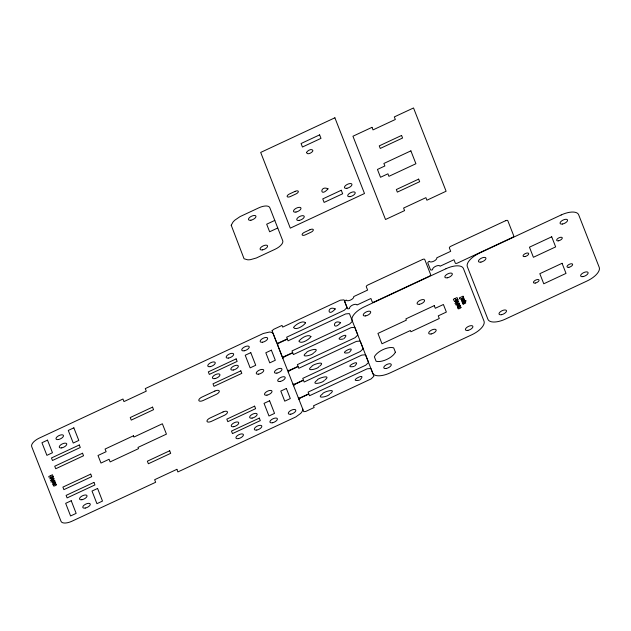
<?xml version="1.0" encoding="UTF-8"?>
<svg xmlns="http://www.w3.org/2000/svg" width="631" height="631" viewBox="0 0 631 631"><rect width="100%" height="100%" fill="white"/><g stroke="black" fill="none" stroke-linecap="round" stroke-linejoin="round"><path stroke-width="0.95" d="M282.822 358.353L284.376 356.783L292.752 352.871L293.415 354.559L351.057 327.647L354.575 327.339A2.871 1.262 -25.9 0 1 354.993 327.805L357.619 334.509A2.871 1.262 -25.9 0 1 357.643 335.164L355.016 337.727L297.375 364.647L298.037 366.335L289.668 370.247L287.555 370.397M288.193 372.077L289.747 370.507L298.124 366.595L298.786 368.291L356.42 341.371L359.938 341.063A2.871 1.262 -25.9 0 1 360.356 341.529L362.991 348.233A2.871 1.262 -25.9 0 1 363.014 348.888L360.38 351.451L302.746 378.371L303.408 380.067L295.032 383.971L292.918 384.121M293.565 385.801L295.119 384.232L303.487 380.319L304.158 382.015L361.792 355.095L365.31 354.788A2.871 1.262 -25.9 0 1 365.728 355.261L368.354 361.957A2.871 1.262 -25.9 0 1 368.386 362.62L365.751 365.183L308.117 392.096L308.78 393.791L300.403 397.704L298.289 397.845M298.928 399.526L300.482 397.956L308.859 394.044L309.521 395.74L367.155 368.82L370.673 368.512A2.871 1.262 -25.9 0 1 371.091 368.985L373.726 375.69A2.871 1.262 -25.9 0 1 373.749 376.344L371.115 378.908L313.481 405.82L314.143 407.516L305.767 411.428L303.779 411.688L273.199 333.831A10.585 4.654 -25.9 0 0 272.292 332.766A10.837 4.772 -25.9 0 0 269.421 332.056L263.261 333.499L145.28 388.593L146.282 391.165L123.968 401.584L122.966 399.021L39.296 438.095A10.206 4.488 -25.9 0 0 31.692 446.606L61.033 521.34A10.23 4.504 -25.9 0 0 71.926 521.23L155.652 482.273L154.642 479.71L176.956 469.29M461.632 300.561L463.012 299.977A1.065 0.465 -25.9 0 1 463.067 300.159A1.538 0.678 -25.9 0 0 463.186 300.506L464.219 300.151M456.844 304.773L456.986 304.607A2.051 0.899 -25.9 0 1 457.349 304.3L457.641 304.11A6.294 2.769 -25.9 0 1 458.185 303.858A1.396 0.615 -25.9 0 1 459.179 303.629A1.144 0.505 -25.9 0 1 459.494 303.748A2.09 0.923 -25.9 0 1 459.605 303.992M53.54 478.692L53.461 477.904L50.937 478.968M55.228 482.999C56.482 481.406 53.043 482.747 52.625 483.275M458.114 301.492C459.321 299.851 455.976 301.318 455.511 301.768M459.794 305.806C461.08 304.221 457.578 305.554 457.191 306.082M464.361 302.249L464.96 301.681A1.215 0.536 -25.9 0 0 465.086 301.31A1.514 0.663 -25.9 0 0 463.596 301.358A1.514 0.663 -25.9 0 0 462.349 302.478M314.348 352.437C321.526 346.395 306.358 350.907 306.477 352.713C298.66 358.455 312.944 355.292 313.583 352.863M343.99 338.595C352.145 329.989 330.486 341.197 343.225 339.021M319.712 366.169C326.897 360.127 311.722 364.631 311.848 366.437C304.032 372.18 318.308 369.017 318.955 366.595M349.353 352.319C357.509 343.714 335.858 354.922 348.596 352.745M325.083 379.894C332.261 373.852 317.093 378.355 317.212 380.162C309.395 385.904 323.679 382.741 324.318 380.319M354.725 366.043C362.88 357.438 341.229 368.646 353.959 366.477M330.447 393.618C337.632 387.576 322.457 392.08 322.583 393.886C314.766 399.628 329.051 396.465 329.69 394.044M360.088 379.775C368.212 371.138 346.6 382.386 359.331 380.201M274.793 220.416L266.676 224.202L269.634 231.774L277.75 227.988M49.723 478.834L53.343 476.823M51.245 479.765L53.935 478.503M54.085 478.897L50.362 480.633L54.629 480.254L50.866 482.013M52.933 484.072L55.623 482.818M53.099 484.49L55.788 483.236M454.288 301.634L457.901 299.575M455.819 302.565L458.508 301.31M458.658 301.697L454.935 303.44L459.202 303.061L455.44 304.812M462.042 301.657L464.731 300.403M462.752 303.472L465.441 302.217M457.507 306.871L460.196 305.617M465.757 303.022L464.1 303.795A1.672 0.734 -25.9 0 1 463.225 304.118M457.672 307.297L460.362 306.043M465.102 300.679C468.107 299.993 463.335 303.913 462.594 303.069A3.739 1.648 -25.9 0 1 462.231 302.517M462.57 300.955L462.042 301.058M462.46 298.329L462.902 299.457A4.89 2.153 -25.9 0 1 462.349 299.678A1.38 0.607 -25.9 0 1 461.229 299.197L461.387 299.023A2.051 0.899 -25.9 0 1 461.742 298.723L462.042 298.526A6.294 2.769 -25.9 0 1 462.586 298.274A1.396 0.615 -25.9 0 1 463.572 298.045A1.144 0.505 -25.9 0 1 463.888 298.163A2.09 0.923 -25.9 0 1 464.006 298.416A1.112 0.489 -25.9 0 1 463.698 298.976A4.961 2.185 -25.9 0 1 463.312 299.26M459.589 298.463L459.36 297.887L463.075 296.152L463.32 296.838M457.491 298.755L457.025 297.564L453.358 299.275L453.807 300.427M458.067 303.913L458.508 305.041A4.89 2.153 -25.9 0 1 457.948 305.254A1.38 0.607 -25.9 0 1 456.828 304.773M455.132 298.455L455.424 299.212M52.917 475.955L52.452 474.764L48.784 476.476L49.234 477.628M53.493 481.106L53.935 482.234A4.89 2.153 -25.9 0 1 53.375 482.455M50.559 475.656L50.859 476.413M176.877 469.377L177.879 471.941L295.884 416.902L300.64 413.423A11.121 4.89 -25.9 0 0 302.273 411.175L302.659 410.103A10.435 4.591 -25.9 0 0 302.58 408.667M53.745 485.239A1.577 0.694 -25.9 0 1 55.512 484.253A1.577 0.694 -25.9 0 1 56.427 484.766M53.525 485.263A1.53 0.67 -25.9 0 0 53.753 486.004A1.53 0.67 -25.9 0 0 55.331 485.586L55.544 485.476A1.325 0.584 -25.9 0 0 56.317 484.797M53.083 484.805A0.931 0.41 -25.9 0 1 53.525 484.316M53.375 484.923A1.002 0.442 -25.9 0 1 53.193 484.853M54.337 482.029A4.961 2.185 -25.9 0 0 54.716 481.753A1.112 0.489 -25.9 0 0 55.023 481.193A2.09 0.923 -25.9 0 0 54.921 480.94A1.144 0.505 -25.9 0 0 54.605 480.83A1.396 0.615 -25.9 0 0 53.611 481.051A6.294 2.769 -25.9 0 0 53.067 481.303L52.775 481.492A2.051 0.899 -25.9 0 0 52.412 481.8L52.302 481.934A1.38 0.607 -25.9 0 0 53.375 482.47M53.414 476.728A1.436 0.631 -25.9 0 0 51.774 476.87A2.09 0.923 -25.9 0 0 50.803 477.43A1.12 0.497 -25.9 0 0 51.016 478.227M458.319 308.038A1.577 0.694 -25.9 0 1 460.086 307.06A1.577 0.694 -25.9 0 1 460.993 307.565M458.09 308.062A1.53 0.67 -25.9 0 0 458.327 308.804A1.53 0.67 -25.9 0 0 459.904 308.385L460.109 308.283A1.325 0.584 -25.9 0 0 460.89 307.597M457.656 307.605A0.931 0.41 -25.9 0 1 458.098 307.116M457.948 307.731A1.002 0.442 -25.9 0 1 457.767 307.66M458.911 304.836A4.961 2.185 -25.9 0 0 459.289 304.552A1.112 0.489 -25.9 0 0 459.589 304M456.347 299.678A1.436 0.631 -25.9 0 1 457.988 299.528M456.339 299.67A2.09 0.923 -25.9 0 0 455.377 300.238A1.12 0.497 -25.9 0 0 455.582 301.034M463.233 304.095A1.104 0.489 -25.9 0 1 463.186 303.298M461.979 301.074A1.696 0.749 -25.9 0 1 461.671 300.553M464.479 299.733A1.002 0.442 -25.9 0 1 464.345 300.025M463.738 299.252A1.404 0.615 -25.9 0 1 464.369 299.757M463.501 296.767A2.248 0.986 -25.9 0 1 461.679 298.542A2.248 0.986 -25.9 0 1 459.407 298.558M272.095 330.723L276.82 342.941L278.247 343.043L287.302 338.886L286.64 337.199L344.274 310.278L346.908 307.715A2.871 1.262 -25.9 0 0 346.884 307.06L344.25 300.356A2.871 1.262 -25.9 0 0 343.832 299.883L340.314 300.198L282.68 327.11L282.018 325.422L273.641 329.335L272.095 330.723M277.466 344.447L282.183 356.665L283.619 356.767L292.674 352.611L292.011 350.923L349.645 324.003L352.279 321.439A2.871 1.262 -25.9 0 0 352.256 320.785L349.621 314.08A2.871 1.262 -25.9 0 0 349.203 313.607L345.685 313.922L288.051 340.835L287.389 339.147L279.012 343.059L277.466 344.447M231.222 225.243L244.063 258.773L247.66 259.806A14.513 6.381 -25.9 0 0 250.452 259.649L256.304 258.008L275.1 249.253A10.238 4.504 -25.9 0 0 282.735 240.719L269.808 207.678A10.238 4.504 -25.9 0 0 258.891 207.804L240.103 216.583L234.977 220.069A14.513 6.381 -25.9 0 0 232.942 222.167L231.222 225.243M305.546 322.82C303.803 325.919 295.418 330.865 293.494 327.434C295.694 324.46 302.825 319.956 305.546 322.82M310.917 336.544C309.174 339.644 300.782 344.589 298.865 341.158C301.066 338.184 308.196 333.681 310.917 336.544M335.25 308.945C327.047 318.339 327.039 304.986 335.25 308.945M340.622 322.67C332.419 332.072 332.411 318.71 340.622 322.67M306.469 152.544C307.179 155.352 312.187 152.765 312.96 150.746C312.25 147.954 307.329 150.549 306.469 152.544M328.017 188.843C319.807 198.237 319.814 184.875 328.017 188.843M334.887 117.792L260.69 152.426L290.299 228.138L364.497 193.512L334.887 117.792M319.625 134.868L301.074 143.521L302.446 147.023L320.998 138.363L319.625 134.868M372.006 127.336L352.942 136.233L385.517 219.509L404.581 210.612L403.588 208.072L425.901 197.661L426.903 200.224L446.101 191.232L413.526 107.956L394.32 116.916L395.329 119.488L373.016 129.899L372.006 127.336M401.568 135.452L379.255 145.871L380.256 148.435L402.578 138.015L401.568 135.452M295.032 191.39L289.463 193.985A3.068 1.349 -25.9 0 0 287.176 196.549A3.068 1.349 -25.9 0 0 290.449 196.509L296.018 193.914A3.068 1.349 -25.9 0 0 298.305 191.351A3.068 1.349 -25.9 0 0 295.032 191.39M410.884 150.864L383.885 163.461L384.871 165.985L377.448 169.447L380.509 177.272L387.931 173.809L388.917 176.333L415.916 163.737L410.884 150.864M341.292 190.254L322.741 198.915L324.113 202.417L342.657 193.756L341.292 190.254M310.01 229.7L304.45 232.295A3.068 1.349 -25.9 0 0 302.162 234.858A3.068 1.349 -25.9 0 0 305.436 234.819L310.996 232.224A3.068 1.349 -25.9 0 0 313.291 229.668A3.068 1.349 -25.9 0 0 310.01 229.7M418.653 179.125L396.339 189.545L397.341 192.108L419.662 181.696L418.653 179.125M422.549 259.475L367.826 285.023A2.051 0.899 -25.9 0 0 366.295 286.726L367.613 290.094L353.699 296.586A4.094 1.798 -25.9 0 1 350.647 300.001A4.094 1.798 -25.9 0 1 346.277 300.048A2.051 0.899 -25.9 0 0 344.755 301.752L347.389 308.488A2.051 0.899 -25.9 0 0 349.574 308.464A4.094 1.798 -25.9 0 1 352.619 305.049A4.094 1.798 -25.9 0 1 356.988 304.994L370.902 298.502L372.219 301.87A2.051 0.899 -25.9 0 0 374.404 301.847L429.127 276.307A2.051 0.899 -25.9 0 0 430.65 274.595L424.726 259.451A2.051 0.899 -25.9 0 0 422.549 259.475M505.62 220.708L450.897 246.248A2.051 0.899 -25.9 0 0 449.375 247.951L450.684 251.319L436.778 257.811A4.094 1.798 -25.9 0 1 433.726 261.226A4.094 1.798 -25.9 0 1 429.356 261.273A2.051 0.899 -25.9 0 0 427.826 262.985L430.46 269.713A2.051 0.899 -25.9 0 0 432.645 269.689A4.094 1.798 -25.9 0 1 435.698 266.274A4.094 1.798 -25.9 0 1 440.067 266.227L453.981 259.727L455.29 263.095A2.051 0.899 -25.9 0 0 457.475 263.072L512.198 237.532A2.051 0.899 -25.9 0 0 513.729 235.82L507.805 220.684A2.051 0.899 -25.9 0 0 505.62 220.708M47.506 440.138L41.946 442.733L46.899 455.345L52.468 452.742L47.506 440.138M73.843 427.834L68.282 430.429L73.235 443.041L78.804 440.438L73.843 427.834M236.152 358.897L208.325 371.88L209.311 374.404L237.138 361.421L236.152 358.897M250.783 352.65L245.214 355.245L250.152 367.865L255.721 365.27L250.783 352.65M271.377 350.166L265.809 352.761L269.76 362.857L275.321 360.262L271.377 350.166M445.959 268.743L364.339 306.84A16.382 7.209 -25.9 0 0 352.137 320.493L372.7 373.079A16.382 7.209 -25.9 0 0 390.171 372.882L471.791 334.785A16.382 7.209 -25.9 0 0 484.001 321.124L463.438 268.546A16.382 7.209 -25.9 0 0 445.959 268.743M561.188 214.966L479.568 253.063A16.382 7.209 -25.9 0 0 467.358 266.716L487.921 319.294A16.382 7.209 -25.9 0 0 505.392 319.105L587.019 281.008A16.382 7.209 -25.9 0 0 599.221 267.347L578.659 214.769A16.382 7.209 -25.9 0 0 561.188 214.966M152.552 407.121L130.238 417.541L131.24 420.104L153.554 409.685L152.552 407.121M79.293 444.973L51.474 457.964L52.468 460.488L80.287 447.489L79.293 444.973M240.821 370.839L213.002 383.829L213.988 386.353L241.815 373.363L240.821 370.839M214.879 391.046L201.888 397.12A4.094 1.798 -25.9 0 0 198.844 400.527A4.094 1.798 -25.9 0 0 203.221 400.472L216.196 394.407A4.094 1.798 -25.9 0 0 219.249 390.991A4.094 1.798 -25.9 0 0 214.863 391.046M82.543 453.232L54.723 466.23L55.717 468.754L83.537 455.756L82.543 453.232M551.707 236.799L529.448 247.186L533.4 257.282L555.659 246.895L551.707 236.799M133.456 435.792L105.077 449.043L106.126 451.701L98.01 455.495L100.976 463.059L109.092 459.273L110.133 461.908L138.512 448.657L138.015 447.403L166.442 434.128L162.372 423.772L133.953 437.046L133.456 435.792M434.254 305.641L405.875 318.892L406.364 320.146L377.937 333.413L381.992 343.777L410.418 330.51L410.907 331.764L439.286 318.513L438.253 315.855L446.362 312.069L443.404 304.497L435.287 308.283L434.254 305.641M90.722 474.133L62.895 487.108L63.881 489.64L91.708 476.657L90.722 474.133M286.364 388.475L280.795 391.07L284.747 401.166L290.307 398.571L286.364 388.475M254.632 406.151L226.813 419.142L227.799 421.666L255.626 408.675L254.632 406.151M562.071 263.301L539.813 273.688L543.764 283.784L566.023 273.397L562.071 263.301M93.948 482.407L66.113 495.39L67.099 497.914L94.926 484.939L93.948 482.407M269.603 400.772L264.042 403.367L268.98 415.987L274.54 413.392L269.603 400.772M169.684 450.771L147.37 461.19L148.38 463.753L170.693 453.334L169.684 450.771M71.24 500.746L65.671 503.341L70.585 515.969L76.154 513.374L71.24 500.746M97.584 488.457L92.016 491.052L96.929 503.68L102.498 501.085L97.584 488.457M259.309 418.101L231.482 431.083L232.468 433.607L260.295 420.625L259.309 418.101M223.051 411.948L210.068 417.998A4.094 1.798 -25.9 0 0 207.015 421.413A4.094 1.798 -25.9 0 0 211.385 421.366L224.368 415.316A4.094 1.798 -25.9 0 0 227.42 411.901A4.094 1.798 -25.9 0 0 223.051 411.948M395.392 352.208L393.681 347.839A11.934 5.245 -25.9 0 0 382.993 349.613A11.934 5.245 -25.9 0 0 374.364 356.815L376.1 361.255A11.934 5.245 -25.9 0 0 386.827 359.418A11.934 5.245 -25.9 0 0 395.392 352.208M214.903 378.6A4.094 1.798 -25.9 0 0 219.904 374.546A4.094 1.798 -25.9 0 0 213.767 375.682A4.094 1.798 -25.9 0 0 214.903 378.6M233.312 370.011A4.094 1.798 -25.9 0 0 238.305 365.956A4.094 1.798 -25.9 0 0 232.169 367.092A4.094 1.798 -25.9 0 0 233.312 370.011M258.734 374.128A4.094 1.798 -25.9 0 0 263.726 370.074A4.094 1.798 -25.9 0 0 257.59 371.209A4.094 1.798 -25.9 0 0 258.734 374.128M244.229 350.789A4.094 1.798 -25.9 0 0 249.221 346.734A4.094 1.798 -25.9 0 0 243.085 347.87A4.094 1.798 -25.9 0 0 244.229 350.789M272.379 422.77A4.094 1.798 -25.9 0 0 277.372 418.716A4.094 1.798 -25.9 0 0 271.243 419.852A4.094 1.798 -25.9 0 0 272.379 422.77M238.384 438.632A4.094 1.798 -25.9 0 0 243.385 434.578A4.094 1.798 -25.9 0 0 237.248 435.721A4.094 1.798 -25.9 0 0 238.384 438.632M256.793 430.042A4.094 1.798 -25.9 0 0 261.786 425.988A4.094 1.798 -25.9 0 0 255.65 427.132A4.094 1.798 -25.9 0 0 256.793 430.042M252.116 418.101A4.094 1.798 -25.9 0 0 257.109 414.039A4.094 1.798 -25.9 0 0 250.98 415.182A4.094 1.798 -25.9 0 0 252.116 418.101M233.715 426.69A4.094 1.798 -25.9 0 0 238.707 422.628A4.094 1.798 -25.9 0 0 232.571 423.772A4.094 1.798 -25.9 0 0 233.715 426.69M210.233 366.65A4.094 1.798 -25.9 0 0 215.226 362.596A4.094 1.798 -25.9 0 0 209.09 363.74A4.094 1.798 -25.9 0 0 210.233 366.65M228.635 358.061A4.094 1.798 -25.9 0 0 233.628 354.007A4.094 1.798 -25.9 0 0 227.499 355.15A4.094 1.798 -25.9 0 0 228.635 358.061M266.984 395.148A4.094 1.798 -25.9 0 0 271.977 391.094A4.094 1.798 -25.9 0 0 265.84 392.23A4.094 1.798 -25.9 0 0 266.984 395.148M58.446 439.531A4.094 1.798 -25.9 0 0 63.447 435.477A4.094 1.798 -25.9 0 0 57.311 436.62A4.094 1.798 -25.9 0 0 58.446 439.531M61.728 447.876A4.094 1.798 -25.9 0 0 66.72 443.822A4.094 1.798 -25.9 0 0 60.584 444.965A4.094 1.798 -25.9 0 0 61.728 447.876M85.248 508.065A4.094 1.798 -25.9 0 0 90.249 504.011A4.094 1.798 -25.9 0 0 84.112 505.147A4.094 1.798 -25.9 0 0 85.248 508.065M81.998 499.713A4.094 1.798 -25.9 0 0 86.999 495.658A4.094 1.798 -25.9 0 0 80.863 496.794A4.094 1.798 -25.9 0 0 81.998 499.713M262.63 342.199A4.094 1.798 -25.9 0 0 267.623 338.145A4.094 1.798 -25.9 0 0 261.494 339.281A4.094 1.798 -25.9 0 0 262.63 342.199M290.781 414.181A4.094 1.798 -25.9 0 0 295.781 410.126A4.094 1.798 -25.9 0 0 289.645 411.262A4.094 1.798 -25.9 0 0 290.781 414.181M280.196 381.447A4.094 1.798 -25.9 0 0 285.188 377.393A4.094 1.798 -25.9 0 0 279.052 378.529A4.094 1.798 -25.9 0 0 280.196 381.447M276.93 373.102A4.094 1.798 -25.9 0 0 281.923 369.04A4.094 1.798 -25.9 0 0 275.786 370.184A4.094 1.798 -25.9 0 0 276.93 373.102M419.544 304.284A4.094 1.798 -25.9 0 0 424.545 300.23A4.094 1.798 -25.9 0 0 418.408 301.373A4.094 1.798 -25.9 0 0 419.544 304.284M431.154 333.965A4.094 1.798 -25.9 0 0 436.147 329.91A4.094 1.798 -25.9 0 0 430.019 331.046A4.094 1.798 -25.9 0 0 431.154 333.965M558.506 240.805A3.068 1.349 -25.9 0 0 562.253 237.769A3.068 1.349 -25.9 0 0 557.654 238.621A3.068 1.349 -25.9 0 0 558.506 240.805M524.921 256.557A3.068 1.349 -25.9 0 0 528.668 253.512A3.068 1.349 -25.9 0 0 524.069 254.364A3.068 1.349 -25.9 0 0 524.921 256.557M535.285 283.051A3.068 1.349 -25.9 0 0 539.032 280.014A3.068 1.349 -25.9 0 0 534.433 280.866A3.068 1.349 -25.9 0 0 535.285 283.051M568.87 267.307A3.068 1.349 -25.9 0 0 572.617 264.263A3.068 1.349 -25.9 0 0 568.018 265.123A3.068 1.349 -25.9 0 0 568.87 267.307M365.688 315.886A4.094 1.798 -25.9 0 0 370.681 311.832A4.094 1.798 -25.9 0 0 364.552 312.976A4.094 1.798 -25.9 0 0 365.688 315.886M447.308 277.798A4.094 1.798 -25.9 0 0 452.301 273.744A4.094 1.798 -25.9 0 0 446.172 274.879A4.094 1.798 -25.9 0 0 447.308 277.798M480.909 262.11A4.094 1.798 -25.9 0 0 485.909 258.055A4.094 1.798 -25.9 0 0 479.773 259.199A4.094 1.798 -25.9 0 0 480.909 262.11M562.529 224.021A4.094 1.798 -25.9 0 0 567.529 219.967A4.094 1.798 -25.9 0 0 561.393 221.102A4.094 1.798 -25.9 0 0 562.529 224.021M386.259 368.472A4.094 1.798 -25.9 0 0 391.252 364.418A4.094 1.798 -25.9 0 0 385.115 365.554A4.094 1.798 -25.9 0 0 386.259 368.472M467.879 330.376A4.094 1.798 -25.9 0 0 472.871 326.322A4.094 1.798 -25.9 0 0 466.735 327.465A4.094 1.798 -25.9 0 0 467.879 330.376M501.479 314.695A4.094 1.798 -25.9 0 0 506.472 310.641A4.094 1.798 -25.9 0 0 500.336 311.777A4.094 1.798 -25.9 0 0 501.479 314.695M583.099 276.599A4.094 1.798 -25.9 0 0 588.092 272.545A4.094 1.798 -25.9 0 0 581.956 273.688A4.094 1.798 -25.9 0 0 583.099 276.599M350.181 196.62A4.094 1.798 -25.9 0 0 355.182 192.565A4.094 1.798 -25.9 0 0 349.046 193.701A4.094 1.798 -25.9 0 0 350.181 196.62M346.916 188.275A4.094 1.798 -25.9 0 0 351.917 184.22A4.094 1.798 -25.9 0 0 345.78 185.356A4.094 1.798 -25.9 0 0 346.916 188.275M295.971 212.055A4.094 1.798 -25.9 0 0 300.963 208.001A4.094 1.798 -25.9 0 0 294.827 209.137A4.094 1.798 -25.9 0 0 295.971 212.055M299.228 220.4A4.094 1.798 -25.9 0 0 304.229 216.346A4.094 1.798 -25.9 0 0 298.092 217.482A4.094 1.798 -25.9 0 0 299.228 220.4M250.933 220.203A4.094 1.798 -25.9 0 0 255.926 216.149A4.094 1.798 -25.9 0 0 249.797 217.285A4.094 1.798 -25.9 0 0 250.933 220.203M262.543 249.876A4.094 1.798 -25.9 0 0 267.536 245.822A4.094 1.798 -25.9 0 0 261.4 246.966A4.094 1.798 -25.9 0 0 262.543 249.876"/></g></svg>
